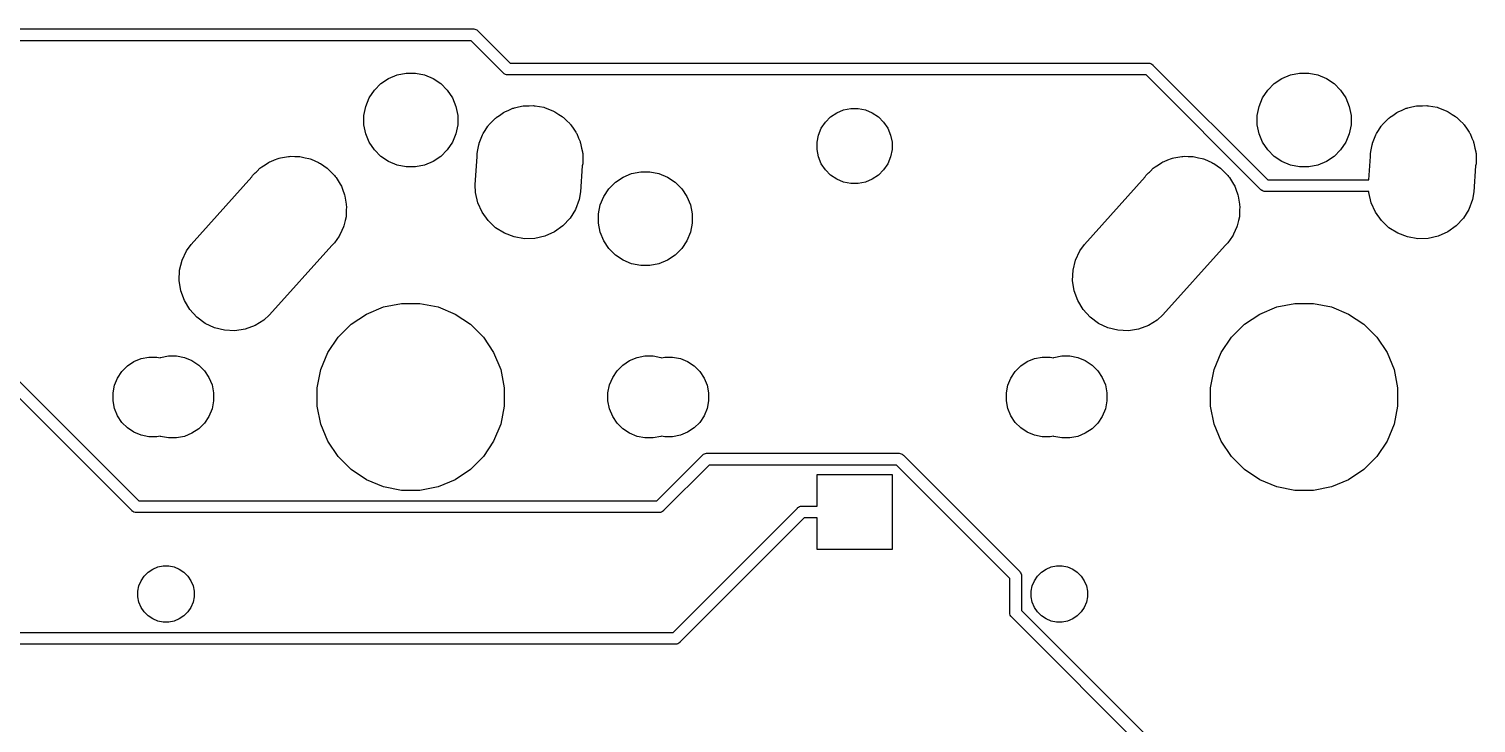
# Model space of a CAD drawing. Extents: x 53 to 306, y -113 to -55.
# Drawn here: x 225.22 to 256.08, y -92.67 to -77.88 of the extents above; entities that cross this region are included whole.
import ezdxf

# ---------------------------------------------------------------- set-up
doc = ezdxf.new("R2010")
doc.units = 0
doc.layers.add('BLACK', color=7, linetype='CONTINUOUS')

msp = doc.modelspace()

# ---------------------------------------------------------------- linework, layer by layer
at = {"layer": 'BLACK', "linetype": 'CONTINUOUS'}
for p, q in [((180.941, -77.8843), (234.693, -77.8843)), ((234.693, -77.8843), (234.699, -77.8837)), ((234.699, -77.8837), (234.705, -77.8843)), ((234.705, -77.8843), (234.705, -77.8843)), ((234.705, -77.8843), (234.724, -77.8861)), ((234.724, -77.8861), (234.747, -77.8932)), ((234.747, -77.8932), (234.769, -77.9049)), ((234.769, -77.9049), (234.788, -77.9205)), ((234.788, -77.9205), (234.792, -77.9252)), ((234.792, -77.9252), (235.478, -78.611)), ((234.648, -78.1343), (180.895, -78.1343)), ((217.995, -78.3753), (227.559, -87.9395)), ((235.333, -78.8201), (234.648, -78.1343)), ((227.414, -88.1486), (217.85, -78.5843)), ((235.478, -78.611), (249.09, -78.611)), ((249.09, -78.611), (249.096, -78.6104)), ((249.096, -78.6104), (249.102, -78.611)), ((249.102, -78.611), (249.102, -78.611)), ((249.102, -78.611), (249.12, -78.6128)), ((249.12, -78.6128), (249.144, -78.62)), ((249.144, -78.62), (249.165, -78.6316)), ((249.165, -78.6316), (249.185, -78.6472)), ((249.185, -78.6472), (249.188, -78.652)), ((249.188, -78.652), (251.636, -81.1)), ((232.725, -79.0482), (232.888, -78.9388)), ((232.888, -78.9388), (233.07, -78.8634)), ((233.07, -78.8634), (233.264, -78.825)), ((233.264, -78.825), (233.46, -78.825)), ((233.46, -78.825), (233.654, -78.8634)), ((233.654, -78.8634), (233.836, -78.9388)), ((233.836, -78.9388), (233.999, -79.0482)), ((235.337, -78.8248), (235.333, -78.8201)), ((235.342, -78.8287), (235.337, -78.8248)), ((235.356, -78.8404), (235.342, -78.8287)), ((235.342, -78.8287), (235.342, -78.8287)), ((235.364, -78.8444), (235.356, -78.8404)), ((235.378, -78.852), (235.364, -78.8444)), ((235.401, -78.8592), (235.378, -78.852)), ((235.42, -78.861), (235.401, -78.8592)), ((235.426, -78.8616), (235.42, -78.861)), ((235.42, -78.861), (235.42, -78.861)), ((235.432, -78.861), (235.426, -78.8616)), ((249.044, -78.861), (235.432, -78.861)), ((251.492, -81.3091), (249.044, -78.861)), ((251.775, -79.0482), (251.938, -78.9388)), ((251.938, -78.9388), (252.12, -78.8634)), ((252.12, -78.8634), (252.314, -78.825)), ((252.314, -78.825), (252.51, -78.825)), ((252.51, -78.825), (252.704, -78.8634)), ((252.704, -78.8634), (252.886, -78.9388)), ((252.886, -78.9388), (253.049, -79.0482)), ((232.476, -79.3513), (232.585, -79.1875)), ((232.585, -79.1875), (232.725, -79.0482)), ((233.999, -79.0482), (234.139, -79.1875)), ((234.139, -79.1875), (234.248, -79.3513)), ((251.526, -79.3513), (251.635, -79.1875)), ((251.635, -79.1875), (251.775, -79.0482)), ((253.049, -79.0482), (253.189, -79.1875)), ((253.189, -79.1875), (253.298, -79.3513)), ((232.362, -79.7265), (232.4, -79.5333)), ((232.4, -79.5333), (232.476, -79.3513)), ((234.248, -79.3513), (234.324, -79.5333)), ((234.324, -79.5333), (234.362, -79.7265)), ((235.369, -79.648), (235.449, -79.6149)), ((235.449, -79.6149), (235.541, -79.5736)), ((235.541, -79.5736), (235.559, -79.5695)), ((235.559, -79.5695), (235.574, -79.5632)), ((235.574, -79.5632), (235.662, -79.5458)), ((235.662, -79.5458), (235.757, -79.5238)), ((235.757, -79.5238), (235.775, -79.5233)), ((235.775, -79.5233), (235.791, -79.52)), ((235.791, -79.52), (235.884, -79.52)), ((235.884, -79.52), (235.978, -79.5171)), ((235.978, -79.5171), (235.995, -79.52)), ((235.995, -79.52), (236.013, -79.52)), ((236.013, -79.52), (236.106, -79.5386)), ((236.106, -79.5386), (236.197, -79.5538)), ((236.197, -79.5538), (236.213, -79.5597)), ((236.213, -79.5597), (236.23, -79.5632)), ((236.23, -79.5632), (236.321, -79.6009)), ((236.321, -79.6009), (236.404, -79.6324)), ((242.445, -79.668), (242.591, -79.6077)), ((242.591, -79.6077), (242.745, -79.577)), ((242.745, -79.577), (242.903, -79.577)), ((242.903, -79.577), (243.057, -79.6077)), ((243.057, -79.6077), (243.203, -79.668)), ((251.412, -79.7265), (251.45, -79.5333)), ((251.45, -79.5333), (251.526, -79.3513)), ((253.298, -79.3513), (253.374, -79.5333)), ((253.374, -79.5333), (253.412, -79.7265)), ((254.419, -79.648), (254.499, -79.6149)), ((254.499, -79.6149), (254.591, -79.5736)), ((254.591, -79.5736), (254.609, -79.5695)), ((254.609, -79.5695), (254.624, -79.5632)), ((254.624, -79.5632), (254.712, -79.5458)), ((254.712, -79.5458), (254.807, -79.5238)), ((254.807, -79.5238), (254.825, -79.5233)), ((254.825, -79.5233), (254.841, -79.52)), ((254.841, -79.52), (254.934, -79.52)), ((254.934, -79.52), (255.028, -79.5171)), ((255.028, -79.5171), (255.045, -79.52)), ((255.045, -79.52), (255.063, -79.52)), ((255.063, -79.52), (255.156, -79.5386)), ((255.156, -79.5386), (255.247, -79.5538)), ((255.247, -79.5538), (255.263, -79.5597)), ((255.263, -79.5597), (255.28, -79.5632)), ((255.28, -79.5632), (255.371, -79.6009)), ((255.371, -79.6009), (255.454, -79.6324)), ((232.362, -79.9235), (232.362, -79.7265)), ((232.4, -80.1167), (232.362, -79.9235)), ((234.362, -79.9235), (234.324, -80.1167)), ((234.362, -79.7265), (234.362, -79.9235)), ((235.028, -79.9279), (235.086, -79.8698)), ((235.086, -79.8698), (235.158, -79.7931)), ((235.158, -79.7931), (235.174, -79.782)), ((235.174, -79.782), (235.185, -79.7712)), ((235.185, -79.7712), (235.255, -79.7244)), ((235.255, -79.7244), (235.339, -79.6645)), ((235.339, -79.6645), (235.356, -79.6568)), ((235.356, -79.6568), (235.369, -79.648)), ((236.404, -79.6324), (236.418, -79.641)), ((236.418, -79.641), (236.435, -79.648)), ((236.435, -79.648), (236.519, -79.7042)), ((236.519, -79.7042), (236.592, -79.7499)), ((236.592, -79.7499), (236.603, -79.7607)), ((236.603, -79.7607), (236.619, -79.7712)), ((236.619, -79.7712), (236.692, -79.8444)), ((236.692, -79.8444), (236.753, -79.9018)), ((236.753, -79.9018), (236.762, -79.9143)), ((236.762, -79.9143), (236.776, -79.9279)), ((242.115, -79.9981), (242.203, -79.867)), ((242.203, -79.867), (242.314, -79.7556)), ((242.314, -79.7556), (242.445, -79.668)), ((243.203, -79.668), (243.334, -79.7556)), ((243.334, -79.7556), (243.445, -79.867)), ((243.445, -79.867), (243.533, -79.9981)), ((251.412, -79.9235), (251.412, -79.7265)), ((251.45, -80.1167), (251.412, -79.9235)), ((253.412, -79.9235), (253.374, -80.1167)), ((253.412, -79.7265), (253.412, -79.9235)), ((254.078, -79.9279), (254.136, -79.8698)), ((254.136, -79.8698), (254.208, -79.7931)), ((254.208, -79.7931), (254.224, -79.782)), ((254.224, -79.782), (254.235, -79.7712)), ((254.235, -79.7712), (254.305, -79.7244)), ((254.305, -79.7244), (254.389, -79.6645)), ((254.389, -79.6645), (254.406, -79.6568)), ((254.406, -79.6568), (254.419, -79.648)), ((255.454, -79.6324), (255.468, -79.641)), ((255.468, -79.641), (255.485, -79.648)), ((255.485, -79.648), (255.569, -79.7042)), ((255.569, -79.7042), (255.642, -79.7499)), ((255.642, -79.7499), (255.653, -79.7607)), ((255.653, -79.7607), (255.669, -79.7712)), ((255.669, -79.7712), (255.742, -79.8444)), ((255.742, -79.8444), (255.803, -79.9018)), ((255.803, -79.9018), (255.812, -79.9143)), ((255.812, -79.9143), (255.826, -79.9279)), ((232.476, -80.2987), (232.4, -80.1167)), ((234.324, -80.1167), (234.248, -80.2987)), ((234.851, -80.2436), (234.889, -80.1423)), ((234.889, -80.1423), (234.899, -80.1256)), ((234.899, -80.1256), (234.905, -80.1121)), ((234.905, -80.1121), (234.95, -80.0452)), ((234.95, -80.0452), (235.007, -79.9545)), ((235.007, -79.9545), (235.02, -79.9403)), ((235.02, -79.9403), (235.028, -79.9279)), ((236.776, -79.9279), (236.835, -80.0157)), ((236.835, -80.0157), (236.882, -80.0823)), ((236.882, -80.0823), (236.888, -80.0959)), ((236.888, -80.0959), (236.899, -80.1121)), ((236.899, -80.1121), (236.94, -80.2113)), ((236.94, -80.2113), (236.973, -80.2844)), ((242.024, -80.2982), (242.055, -80.1436)), ((242.055, -80.1436), (242.115, -79.9981)), ((243.533, -79.9981), (243.593, -80.1436)), ((243.593, -80.1436), (243.624, -80.2982)), ((251.526, -80.2987), (251.45, -80.1167)), ((253.374, -80.1167), (253.298, -80.2987)), ((253.901, -80.2436), (253.939, -80.1423)), ((253.939, -80.1423), (253.949, -80.1256)), ((253.949, -80.1256), (253.955, -80.1121)), ((253.955, -80.1121), (254, -80.0452)), ((254, -80.0452), (254.057, -79.9545)), ((254.057, -79.9545), (254.07, -79.9403)), ((254.07, -79.9403), (254.078, -79.9279)), ((255.826, -79.9279), (255.885, -80.0157)), ((255.885, -80.0157), (255.932, -80.0823)), ((255.932, -80.0823), (255.938, -80.0959)), ((255.938, -80.0959), (255.949, -80.1121)), ((255.949, -80.1121), (255.99, -80.2113)), ((255.99, -80.2113), (256.023, -80.2844)), ((232.585, -80.4625), (232.476, -80.2987)), ((232.725, -80.6018), (232.585, -80.4625)), ((234.139, -80.4625), (233.999, -80.6018)), ((234.248, -80.2987), (234.139, -80.4625)), ((234.777, -80.5342), (234.792, -80.457)), ((234.777, -80.6), (234.777, -80.5342)), ((234.792, -80.457), (234.81, -80.3495)), ((234.81, -80.3495), (234.817, -80.331)), ((234.817, -80.331), (234.82, -80.3169)), ((234.82, -80.3169), (234.851, -80.2436)), ((236.973, -80.2844), (236.976, -80.2986)), ((236.976, -80.2986), (236.984, -80.3169)), ((236.984, -80.3169), (237.005, -80.4233)), ((237.005, -80.4233), (237.023, -80.5003)), ((237.023, -80.5003), (237.023, -80.5147)), ((237.023, -80.5147), (237.027, -80.5342)), ((237.027, -80.5342), (237.027, -80.6433)), ((242.024, -80.4558), (242.024, -80.2982)), ((242.055, -80.6104), (242.024, -80.4558)), ((243.624, -80.4558), (243.593, -80.6104)), ((243.624, -80.2982), (243.624, -80.4558)), ((251.635, -80.4625), (251.526, -80.2987)), ((251.775, -80.6018), (251.635, -80.4625)), ((253.189, -80.4625), (253.049, -80.6018)), ((253.298, -80.2987), (253.189, -80.4625)), ((253.827, -80.5342), (253.842, -80.457)), ((253.827, -80.6), (253.827, -80.5342)), ((253.842, -80.457), (253.86, -80.3495)), ((253.86, -80.3495), (253.867, -80.331)), ((253.867, -80.331), (253.87, -80.3169)), ((253.87, -80.3169), (253.901, -80.2436)), ((256.023, -80.2844), (256.026, -80.2986)), ((256.026, -80.2986), (256.034, -80.3169)), ((256.034, -80.3169), (256.055, -80.4233)), ((256.055, -80.4233), (256.073, -80.5003)), ((256.073, -80.5003), (256.073, -80.5147)), ((256.073, -80.5147), (256.077, -80.5342)), ((256.077, -80.5342), (256.077, -80.6433)), ((230.145, -80.8512), (230.166, -80.8373)), ((230.166, -80.8373), (230.184, -80.8204)), ((230.184, -80.8204), (230.258, -80.7757)), ((230.258, -80.7757), (230.329, -80.728)), ((230.329, -80.728), (230.352, -80.7185)), ((230.352, -80.7185), (230.374, -80.7055)), ((230.374, -80.7055), (230.455, -80.6761)), ((230.455, -80.6761), (230.534, -80.6432)), ((230.534, -80.6432), (230.558, -80.6384)), ((230.558, -80.6384), (230.582, -80.6298)), ((230.582, -80.6298), (230.667, -80.6167)), ((230.667, -80.6167), (230.751, -80.6)), ((230.751, -80.6), (230.776, -80.6)), ((230.776, -80.6), (230.801, -80.5962)), ((230.801, -80.5962), (230.887, -80.6)), ((230.887, -80.6), (230.973, -80.6)), ((230.973, -80.6), (230.997, -80.6049)), ((230.997, -80.6049), (231.022, -80.606)), ((231.022, -80.606), (231.106, -80.6265)), ((231.106, -80.6265), (231.19, -80.6432)), ((231.19, -80.6432), (231.213, -80.6528)), ((231.213, -80.6528), (231.237, -80.6587)), ((231.237, -80.6587), (231.315, -80.6951)), ((231.315, -80.6951), (231.395, -80.728)), ((231.395, -80.728), (231.416, -80.7419)), ((231.416, -80.7419), (231.438, -80.7525)), ((231.438, -80.7525), (231.508, -80.8034)), ((231.508, -80.8034), (231.579, -80.8512)), ((232.888, -80.7112), (232.725, -80.6018)), ((233.07, -80.7866), (232.888, -80.7112)), ((233.264, -80.825), (233.07, -80.7866)), ((233.46, -80.825), (233.264, -80.825)), ((233.654, -80.7866), (233.46, -80.825)), ((233.836, -80.7112), (233.654, -80.7866)), ((233.999, -80.6018), (233.836, -80.7112)), ((234.736, -81.2036), (234.777, -80.6)), ((237.019, -80.7971), (236.981, -81.3567)), ((237.027, -80.7558), (237.019, -80.7971)), ((237.027, -80.6433), (237.028, -80.6663)), ((237.028, -80.6663), (237.027, -80.6765)), ((237.027, -80.6765), (237.027, -80.7558)), ((242.115, -80.7559), (242.055, -80.6104)), ((242.203, -80.887), (242.115, -80.7559)), ((243.533, -80.7559), (243.445, -80.887)), ((243.593, -80.6104), (243.533, -80.7559)), ((249.195, -80.8512), (249.216, -80.8373)), ((249.216, -80.8373), (249.234, -80.8204)), ((249.234, -80.8204), (249.308, -80.7757)), ((249.308, -80.7757), (249.379, -80.728)), ((249.379, -80.728), (249.402, -80.7185)), ((249.402, -80.7185), (249.424, -80.7055)), ((249.424, -80.7055), (249.505, -80.6761)), ((249.505, -80.6761), (249.584, -80.6432)), ((249.584, -80.6432), (249.608, -80.6384)), ((249.608, -80.6384), (249.632, -80.6298)), ((249.632, -80.6298), (249.717, -80.6167)), ((249.717, -80.6167), (249.801, -80.6)), ((249.801, -80.6), (249.826, -80.6)), ((249.826, -80.6), (249.851, -80.5962)), ((249.851, -80.5962), (249.937, -80.6)), ((249.937, -80.6), (250.023, -80.6)), ((250.023, -80.6), (250.047, -80.6049)), ((250.047, -80.6049), (250.072, -80.606)), ((250.072, -80.606), (250.156, -80.6265)), ((250.156, -80.6265), (250.24, -80.6432)), ((250.24, -80.6432), (250.263, -80.6528)), ((250.263, -80.6528), (250.287, -80.6587)), ((250.287, -80.6587), (250.365, -80.6951)), ((250.365, -80.6951), (250.445, -80.728)), ((250.445, -80.728), (250.466, -80.7419)), ((250.466, -80.7419), (250.488, -80.7525)), ((250.488, -80.7525), (250.558, -80.8034)), ((250.558, -80.8034), (250.629, -80.8512)), ((251.938, -80.7112), (251.775, -80.6018)), ((252.12, -80.7866), (251.938, -80.7112)), ((252.314, -80.825), (252.12, -80.7866)), ((252.51, -80.825), (252.314, -80.825)), ((252.704, -80.7866), (252.51, -80.825)), ((252.886, -80.7112), (252.704, -80.7866)), ((253.049, -80.6018), (252.886, -80.7112)), ((253.793, -81.1), (253.827, -80.6)), ((256.069, -80.7971), (256.031, -81.3567)), ((256.077, -80.7558), (256.069, -80.7971)), ((256.077, -80.6433), (256.078, -80.6663)), ((256.078, -80.6663), (256.077, -80.6765)), ((256.077, -80.6765), (256.077, -80.7558)), ((228.678, -82.4748), (229.971, -81.0333)), ((229.971, -81.0333), (229.988, -81.0079)), ((229.988, -81.0079), (230.045, -80.9512)), ((230.045, -80.9512), (230.062, -80.9325)), ((230.062, -80.9325), (230.084, -80.9118)), ((230.084, -80.9118), (230.145, -80.8512)), ((231.579, -80.8512), (231.597, -80.8688)), ((231.597, -80.8688), (231.617, -80.8836)), ((231.617, -80.8836), (231.675, -80.947)), ((231.675, -80.947), (231.736, -81.0079)), ((231.736, -81.0079), (231.75, -81.0286)), ((231.75, -81.0286), (231.767, -81.047)), ((231.767, -81.047), (231.811, -81.1205)), ((231.811, -81.1205), (231.859, -81.1921)), ((237.585, -81.2875), (237.725, -81.1482)), ((237.725, -81.1482), (237.888, -81.0388)), ((237.888, -81.0388), (238.07, -80.9634)), ((238.07, -80.9634), (238.264, -80.925)), ((238.264, -80.925), (238.46, -80.925)), ((238.46, -80.925), (238.654, -80.9634)), ((238.654, -80.9634), (238.836, -81.0388)), ((238.836, -81.0388), (238.999, -81.1482)), ((238.999, -81.1482), (239.139, -81.2875)), ((242.314, -80.9984), (242.203, -80.887)), ((242.445, -81.086), (242.314, -80.9984)), ((242.591, -81.1463), (242.445, -81.086)), ((242.745, -81.177), (242.591, -81.1463)), ((243.057, -81.1463), (242.903, -81.177)), ((243.203, -81.086), (243.057, -81.1463)), ((243.334, -80.9984), (243.203, -81.086)), ((243.445, -80.887), (243.334, -80.9984)), ((247.728, -82.4748), (249.021, -81.0333)), ((249.021, -81.0333), (249.038, -81.0079)), ((249.038, -81.0079), (249.095, -80.9512)), ((249.095, -80.9512), (249.112, -80.9325)), ((249.112, -80.9325), (249.134, -80.9118)), ((249.134, -80.9118), (249.195, -80.8512)), ((250.629, -80.8512), (250.647, -80.8688)), ((250.647, -80.8688), (250.667, -80.8836)), ((250.667, -80.8836), (250.725, -80.947)), ((250.725, -80.947), (250.786, -81.0079)), ((250.786, -81.0079), (250.8, -81.0286)), ((250.8, -81.0286), (250.817, -81.047)), ((250.817, -81.047), (250.861, -81.1205)), ((250.861, -81.1205), (250.909, -81.1921)), ((251.636, -81.1), (253.793, -81.1)), ((231.859, -81.1921), (231.869, -81.2152)), ((231.869, -81.2152), (231.881, -81.2365)), ((231.881, -81.2365), (231.911, -81.3172)), ((231.911, -81.3172), (231.944, -81.3969)), ((231.944, -81.3969), (231.949, -81.4214)), ((231.949, -81.4214), (231.957, -81.4448)), ((231.957, -81.4448), (231.97, -81.5296)), ((234.741, -81.3696), (234.736, -81.2036)), ((234.791, -81.5856), (234.741, -81.3696)), ((236.981, -81.3567), (236.953, -81.5204)), ((237.4, -81.6333), (237.476, -81.4513)), ((237.476, -81.4513), (237.585, -81.2875)), ((239.139, -81.2875), (239.248, -81.4513)), ((239.248, -81.4513), (239.324, -81.6333)), ((242.903, -81.177), (242.745, -81.177)), ((250.909, -81.1921), (250.919, -81.2152)), ((250.919, -81.2152), (250.931, -81.2365)), ((250.931, -81.2365), (250.961, -81.3172)), ((250.961, -81.3172), (250.994, -81.3969)), ((250.994, -81.3969), (250.999, -81.4214)), ((250.999, -81.4214), (251.007, -81.4448)), ((251.007, -81.4448), (251.02, -81.5296)), ((251.496, -81.3138), (251.492, -81.3091)), ((251.501, -81.3177), (251.496, -81.3138)), ((251.51, -81.3254), (251.501, -81.3177)), ((251.501, -81.3177), (251.501, -81.3177)), ((251.515, -81.3294), (251.51, -81.3254)), ((251.537, -81.341), (251.515, -81.3294)), ((251.56, -81.3482), (251.537, -81.341)), ((251.579, -81.35), (251.56, -81.3482)), ((251.585, -81.3506), (251.579, -81.35)), ((251.579, -81.35), (251.579, -81.35)), ((251.591, -81.35), (251.585, -81.3506)), ((253.79, -81.35), (251.591, -81.35)), ((253.791, -81.3696), (253.79, -81.35)), ((253.841, -81.5856), (253.791, -81.3696)), ((256.031, -81.3567), (256.003, -81.5204)), ((231.97, -81.5296), (231.987, -81.6142)), ((231.987, -81.6142), (231.987, -81.6392)), ((231.987, -81.6392), (231.991, -81.6639)), ((231.991, -81.6639), (231.987, -81.7495)), ((231.987, -81.7495), (231.987, -81.8358)), ((234.882, -81.7877), (234.791, -81.5856)), ((236.875, -81.7276), (236.757, -81.9155)), ((236.953, -81.5204), (236.875, -81.7276)), ((237.362, -81.8265), (237.4, -81.6333)), ((239.324, -81.6333), (239.362, -81.8265)), ((251.02, -81.5296), (251.037, -81.6142)), ((251.037, -81.6142), (251.037, -81.6392)), ((251.037, -81.6392), (251.041, -81.6639)), ((251.041, -81.6639), (251.037, -81.7495)), ((251.037, -81.7495), (251.037, -81.8358)), ((253.932, -81.7877), (253.841, -81.5856)), ((255.925, -81.7276), (255.807, -81.9155)), ((256.003, -81.5204), (255.925, -81.7276)), ((231.934, -82.0763), (231.928, -82.1005)), ((231.944, -82.0532), (231.934, -82.0763)), ((231.961, -81.9685), (231.944, -82.0532)), ((231.981, -81.8852), (231.961, -81.9685)), ((231.982, -81.8604), (231.981, -81.8852)), ((231.987, -81.8358), (231.982, -81.8604)), ((235.01, -81.9681), (234.882, -81.7877)), ((235.171, -82.12), (235.01, -81.9681)), ((236.605, -82.0769), (236.425, -82.2055)), ((236.757, -81.9155), (236.605, -82.0769)), ((237.362, -82.0235), (237.362, -81.8265)), ((237.4, -82.2167), (237.362, -82.0235)), ((239.362, -82.0235), (239.324, -82.2167)), ((239.362, -81.8265), (239.362, -82.0235)), ((250.984, -82.0763), (250.978, -82.1005)), ((250.994, -82.0532), (250.984, -82.0763)), ((251.011, -81.9685), (250.994, -82.0532)), ((251.031, -81.8852), (251.011, -81.9685)), ((251.032, -81.8604), (251.031, -81.8852)), ((251.037, -81.8358), (251.032, -81.8604)), ((254.06, -81.9681), (253.932, -81.7877)), ((254.221, -82.12), (254.06, -81.9681)), ((255.655, -82.0769), (255.475, -82.2055)), ((255.807, -81.9155), (255.655, -82.0769)), ((231.784, -82.3704), (231.736, -82.4421)), ((231.835, -82.3013), (231.784, -82.3704)), ((231.845, -82.2787), (231.835, -82.3013)), ((231.859, -82.2579), (231.845, -82.2787)), ((231.892, -82.1782), (231.859, -82.2579)), ((231.928, -82.1005), (231.892, -82.1782)), ((235.359, -82.2376), (235.171, -82.12)), ((235.567, -82.3162), (235.359, -82.2376)), ((235.785, -82.3528), (235.567, -82.3162)), ((236.007, -82.3462), (235.785, -82.3528)), ((236.223, -82.2964), (236.007, -82.3462)), ((236.425, -82.2055), (236.223, -82.2964)), ((237.476, -82.3987), (237.4, -82.2167)), ((239.324, -82.2167), (239.248, -82.3987)), ((250.834, -82.3704), (250.786, -82.4421)), ((250.885, -82.3013), (250.834, -82.3704)), ((250.895, -82.2787), (250.885, -82.3013)), ((250.909, -82.2579), (250.895, -82.2787)), ((250.942, -82.1782), (250.909, -82.2579)), ((250.978, -82.1005), (250.942, -82.1782)), ((254.409, -82.2376), (254.221, -82.12)), ((254.617, -82.3162), (254.409, -82.2376)), ((254.835, -82.3528), (254.617, -82.3162)), ((255.057, -82.3462), (254.835, -82.3528)), ((255.273, -82.2964), (255.057, -82.3462)), ((255.475, -82.2055), (255.273, -82.2964)), ((228.486, -82.8095), (228.579, -82.6087)), ((228.579, -82.6087), (228.678, -82.4748)), ((231.679, -82.4991), (230.352, -83.9774)), ((231.736, -82.4421), (231.679, -82.4991)), ((237.585, -82.5625), (237.476, -82.3987)), ((237.725, -82.7018), (237.585, -82.5625)), ((237.888, -82.8112), (237.725, -82.7018)), ((238.999, -82.7018), (238.836, -82.8112)), ((239.139, -82.5625), (238.999, -82.7018)), ((239.248, -82.3987), (239.139, -82.5625)), ((247.536, -82.8095), (247.629, -82.6087)), ((247.629, -82.6087), (247.728, -82.4748)), ((250.729, -82.4991), (249.402, -83.9774)), ((250.786, -82.4421), (250.729, -82.4991)), ((228.433, -83.0247), (228.486, -82.8095)), ((238.07, -82.8866), (237.888, -82.8112)), ((238.264, -82.925), (238.07, -82.8866)), ((238.46, -82.925), (238.264, -82.925)), ((238.654, -82.8866), (238.46, -82.925)), ((238.836, -82.8112), (238.654, -82.8866)), ((247.483, -83.0247), (247.536, -82.8095)), ((228.423, -83.2461), (228.433, -83.0247)), ((228.457, -83.4652), (228.423, -83.2461)), ((247.473, -83.2461), (247.483, -83.0247)), ((247.507, -83.4652), (247.473, -83.2461)), ((228.533, -83.6734), (228.457, -83.4652)), ((247.583, -83.6734), (247.507, -83.4652)), ((228.647, -83.863), (228.533, -83.6734)), ((228.797, -84.0264), (228.647, -83.863)), ((232.418, -83.958), (232.78, -83.8077)), ((232.78, -83.8077), (233.166, -83.7311)), ((233.166, -83.7311), (233.558, -83.7311)), ((233.558, -83.7311), (233.944, -83.8077)), ((233.944, -83.8077), (234.306, -83.958)), ((247.697, -83.863), (247.583, -83.6734)), ((247.847, -84.0264), (247.697, -83.863)), ((251.468, -83.958), (251.83, -83.8077)), ((251.83, -83.8077), (252.216, -83.7311)), ((252.216, -83.7311), (252.608, -83.7311)), ((252.608, -83.7311), (252.994, -83.8077)), ((252.994, -83.8077), (253.356, -83.958)), ((228.976, -84.1575), (228.797, -84.0264)), ((229.177, -84.2513), (228.976, -84.1575)), ((230.04, -84.2045), (229.832, -84.2802)), ((230.23, -84.0896), (230.04, -84.2045)), ((230.352, -83.9774), (230.23, -84.0896)), ((231.813, -84.454), (232.091, -84.1762)), ((232.091, -84.1762), (232.418, -83.958)), ((234.306, -83.958), (234.633, -84.1762)), ((234.633, -84.1762), (234.911, -84.454)), ((248.026, -84.1575), (247.847, -84.0264)), ((248.227, -84.2513), (248.026, -84.1575)), ((249.09, -84.2045), (248.882, -84.2802)), ((249.28, -84.0896), (249.09, -84.2045)), ((249.402, -83.9774), (249.28, -84.0896)), ((250.863, -84.454), (251.141, -84.1762)), ((251.141, -84.1762), (251.468, -83.958)), ((253.356, -83.958), (253.683, -84.1762)), ((253.683, -84.1762), (253.961, -84.454)), ((229.392, -84.304), (229.177, -84.2513)), ((229.613, -84.3138), (229.392, -84.304)), ((229.832, -84.2802), (229.613, -84.3138)), ((231.595, -84.7805), (231.813, -84.454)), ((234.911, -84.454), (235.129, -84.7805)), ((248.442, -84.304), (248.227, -84.2513)), ((248.663, -84.3138), (248.442, -84.304)), ((248.882, -84.2802), (248.663, -84.3138)), ((250.645, -84.7805), (250.863, -84.454)), ((253.961, -84.454), (254.179, -84.7805)), ((228.027, -84.8836), (228.196, -84.85)), ((228.196, -84.85), (228.368, -84.85)), ((228.368, -84.85), (228.537, -84.8836)), ((231.445, -85.1434), (231.595, -84.7805)), ((235.129, -84.7805), (235.279, -85.1434)), ((238.187, -84.8836), (238.356, -84.85)), ((238.356, -84.85), (238.528, -84.85)), ((238.528, -84.85), (238.697, -84.8836)), ((247.077, -84.8836), (247.246, -84.85)), ((247.246, -84.85), (247.418, -84.85)), ((247.418, -84.85), (247.587, -84.8836)), ((250.495, -85.1434), (250.645, -84.7805)), ((254.179, -84.7805), (254.329, -85.1434)), ((227.202, -85.1832), (227.32, -85.0648)), ((227.32, -85.0648), (227.459, -84.9717)), ((227.459, -84.9717), (227.614, -84.9077)), ((227.614, -84.9077), (227.778, -84.875)), ((227.778, -84.875), (227.946, -84.875)), ((227.946, -84.875), (228.015, -84.8887)), ((228.015, -84.8887), (228.027, -84.8836)), ((228.537, -84.8836), (228.696, -84.9496)), ((228.696, -84.9496), (228.84, -85.0453)), ((228.84, -85.0453), (228.962, -85.1672)), ((228.962, -85.1672), (229.057, -85.3105)), ((231.368, -85.5286), (231.445, -85.1434)), ((235.279, -85.1434), (235.356, -85.5286)), ((237.667, -85.3105), (237.762, -85.1672)), ((237.762, -85.1672), (237.884, -85.0453)), ((237.884, -85.0453), (238.028, -84.9496)), ((238.028, -84.9496), (238.187, -84.8836)), ((238.697, -84.8836), (238.709, -84.8887)), ((238.709, -84.8887), (238.778, -84.875)), ((238.778, -84.875), (238.946, -84.875)), ((238.946, -84.875), (239.11, -84.9077)), ((239.11, -84.9077), (239.265, -84.9717)), ((239.265, -84.9717), (239.404, -85.0648)), ((239.404, -85.0648), (239.522, -85.1832)), ((246.252, -85.1832), (246.37, -85.0648)), ((246.37, -85.0648), (246.509, -84.9717)), ((246.509, -84.9717), (246.664, -84.9077)), ((246.664, -84.9077), (246.828, -84.875)), ((246.828, -84.875), (246.996, -84.875)), ((246.996, -84.875), (247.065, -84.8887)), ((247.065, -84.8887), (247.077, -84.8836)), ((247.587, -84.8836), (247.746, -84.9496)), ((247.746, -84.9496), (247.89, -85.0453)), ((247.89, -85.0453), (248.012, -85.1672)), ((248.012, -85.1672), (248.107, -85.3105)), ((250.418, -85.5286), (250.495, -85.1434)), ((254.329, -85.1434), (254.406, -85.5286)), ((227.012, -85.6413), (227.045, -85.4771)), ((227.045, -85.4771), (227.109, -85.3224)), ((227.109, -85.3224), (227.202, -85.1832)), ((229.057, -85.3105), (229.123, -85.4698)), ((229.123, -85.4698), (229.157, -85.6388)), ((237.567, -85.6388), (237.601, -85.4698)), ((237.601, -85.4698), (237.667, -85.3105)), ((239.522, -85.1832), (239.615, -85.3224)), ((239.615, -85.3224), (239.679, -85.4771)), ((239.679, -85.4771), (239.712, -85.6413)), ((246.062, -85.6413), (246.095, -85.4771)), ((246.095, -85.4771), (246.159, -85.3224)), ((246.159, -85.3224), (246.252, -85.1832)), ((248.107, -85.3105), (248.173, -85.4698)), ((248.173, -85.4698), (248.207, -85.6388)), ((227.012, -85.8087), (227.012, -85.6413)), ((229.157, -85.6388), (229.157, -85.8112)), ((231.368, -85.9214), (231.368, -85.5286)), ((235.356, -85.5286), (235.356, -85.9214)), ((237.567, -85.8112), (237.567, -85.6388)), ((239.712, -85.6413), (239.712, -85.8087)), ((246.062, -85.8087), (246.062, -85.6413)), ((248.207, -85.6388), (248.207, -85.8112)), ((250.418, -85.9214), (250.418, -85.5286)), ((254.406, -85.5286), (254.406, -85.9214)), ((227.045, -85.9729), (227.012, -85.8087)), ((227.109, -86.1276), (227.045, -85.9729)), ((229.123, -85.9802), (229.057, -86.1395)), ((229.157, -85.8112), (229.123, -85.9802)), ((231.445, -86.3066), (231.368, -85.9214)), ((235.356, -85.9214), (235.279, -86.3066)), ((237.601, -85.9802), (237.567, -85.8112)), ((237.667, -86.1395), (237.601, -85.9802)), ((239.679, -85.9729), (239.615, -86.1276)), ((239.712, -85.8087), (239.679, -85.9729)), ((246.095, -85.9729), (246.062, -85.8087)), ((246.159, -86.1276), (246.095, -85.9729)), ((248.173, -85.9802), (248.107, -86.1395)), ((248.207, -85.8112), (248.173, -85.9802)), ((250.495, -86.3066), (250.418, -85.9214)), ((254.406, -85.9214), (254.329, -86.3066)), ((227.202, -86.2668), (227.109, -86.1276)), ((227.32, -86.3852), (227.202, -86.2668)), ((227.459, -86.4783), (227.32, -86.3852)), ((228.84, -86.4047), (228.696, -86.5004)), ((228.962, -86.2828), (228.84, -86.4047)), ((229.057, -86.1395), (228.962, -86.2828)), ((231.595, -86.6695), (231.445, -86.3066)), ((235.279, -86.3066), (235.129, -86.6695)), ((237.762, -86.2828), (237.667, -86.1395)), ((237.884, -86.4047), (237.762, -86.2828)), ((238.028, -86.5004), (237.884, -86.4047)), ((239.404, -86.3852), (239.265, -86.4783)), ((239.522, -86.2668), (239.404, -86.3852)), ((239.615, -86.1276), (239.522, -86.2668)), ((246.252, -86.2668), (246.159, -86.1276)), ((246.37, -86.3852), (246.252, -86.2668)), ((246.509, -86.4783), (246.37, -86.3852)), ((247.89, -86.4047), (247.746, -86.5004)), ((248.012, -86.2828), (247.89, -86.4047)), ((248.107, -86.1395), (248.012, -86.2828)), ((250.645, -86.6695), (250.495, -86.3066)), ((254.329, -86.3066), (254.179, -86.6695)), ((227.614, -86.5423), (227.459, -86.4783)), ((227.778, -86.575), (227.614, -86.5423)), ((227.946, -86.575), (227.778, -86.575)), ((228.015, -86.5613), (227.946, -86.575)), ((228.027, -86.5664), (228.015, -86.5613)), ((228.196, -86.6), (228.027, -86.5664)), ((228.368, -86.6), (228.196, -86.6)), ((228.537, -86.5664), (228.368, -86.6)), ((228.696, -86.5004), (228.537, -86.5664)), ((231.813, -86.996), (231.595, -86.6695)), ((235.129, -86.6695), (234.911, -86.996)), ((238.187, -86.5664), (238.028, -86.5004)), ((238.356, -86.6), (238.187, -86.5664)), ((238.528, -86.6), (238.356, -86.6)), ((238.697, -86.5664), (238.528, -86.6)), ((238.709, -86.5613), (238.697, -86.5664)), ((238.778, -86.575), (238.709, -86.5613)), ((238.946, -86.575), (238.778, -86.575)), ((239.11, -86.5423), (238.946, -86.575)), ((239.265, -86.4783), (239.11, -86.5423)), ((246.664, -86.5423), (246.509, -86.4783)), ((246.828, -86.575), (246.664, -86.5423)), ((246.996, -86.575), (246.828, -86.575)), ((247.065, -86.5613), (246.996, -86.575)), ((247.077, -86.5664), (247.065, -86.5613)), ((247.246, -86.6), (247.077, -86.5664)), ((247.418, -86.6), (247.246, -86.6)), ((247.587, -86.5664), (247.418, -86.6)), ((247.746, -86.5004), (247.587, -86.5664)), ((250.863, -86.996), (250.645, -86.6695)), ((254.179, -86.6695), (253.961, -86.996)), ((232.091, -87.2738), (231.813, -86.996)), ((234.911, -86.996), (234.633, -87.2738)), ((238.608, -87.9395), (239.58, -86.9675)), ((239.58, -86.9675), (239.584, -86.9628)), ((239.584, -86.9628), (239.592, -86.9568)), ((239.592, -86.9568), (239.603, -86.9472)), ((239.603, -86.9472), (239.625, -86.9356)), ((239.625, -86.9356), (239.649, -86.9284)), ((239.649, -86.9284), (239.667, -86.9266)), ((239.667, -86.9266), (239.673, -86.926)), ((239.667, -86.9266), (239.667, -86.9266)), ((239.673, -86.926), (239.679, -86.9266)), ((239.679, -86.9266), (243.766, -86.9266)), ((243.766, -86.9266), (243.772, -86.926)), ((243.772, -86.926), (243.778, -86.9266)), ((243.778, -86.9266), (243.778, -86.9266)), ((243.778, -86.9266), (243.797, -86.9284)), ((243.797, -86.9284), (243.82, -86.9356)), ((243.82, -86.9356), (243.842, -86.9472)), ((243.842, -86.9472), (243.861, -86.9628)), ((243.861, -86.9628), (243.865, -86.9676)), ((243.865, -86.9676), (246.346, -89.4486)), ((251.141, -87.2738), (250.863, -86.996)), ((253.961, -86.996), (253.683, -87.2738)), ((232.418, -87.492), (232.091, -87.2738)), ((234.633, -87.2738), (234.306, -87.492)), ((239.725, -87.1766), (238.753, -88.1485)), ((243.72, -87.1766), (239.725, -87.1766)), ((246.137, -89.5931), (243.72, -87.1766)), ((251.468, -87.492), (251.141, -87.2738)), ((253.683, -87.2738), (253.356, -87.492)), ((232.78, -87.6423), (232.418, -87.492)), ((234.306, -87.492), (233.944, -87.6423)), ((242.024, -88.052), (242.024, -87.377)), ((242.024, -87.377), (243.624, -87.377)), ((243.624, -87.377), (243.624, -88.977)), ((251.83, -87.6423), (251.468, -87.492)), ((253.356, -87.492), (252.994, -87.6423)), ((227.559, -87.9395), (238.608, -87.9395)), ((233.166, -87.7189), (232.78, -87.6423)), ((233.558, -87.7189), (233.166, -87.7189)), ((233.944, -87.6423), (233.558, -87.7189)), ((252.216, -87.7189), (251.83, -87.6423)), ((252.608, -87.7189), (252.216, -87.7189)), ((252.994, -87.6423), (252.608, -87.7189)), ((227.418, -88.1533), (227.414, -88.1486)), ((227.423, -88.1572), (227.418, -88.1533)), ((227.437, -88.1689), (227.423, -88.1572)), ((227.423, -88.1572), (227.423, -88.1572)), ((227.456, -88.179), (227.437, -88.1689)), ((227.459, -88.1805), (227.456, -88.179)), ((227.483, -88.1877), (227.459, -88.1805)), ((227.501, -88.1895), (227.483, -88.1877)), ((227.507, -88.1901), (227.501, -88.1895)), ((227.501, -88.1895), (227.501, -88.1895)), ((227.513, -88.1895), (227.507, -88.1901)), ((238.654, -88.1895), (227.513, -88.1895)), ((238.66, -88.1901), (238.654, -88.1895)), ((238.666, -88.1895), (238.66, -88.1901)), ((238.685, -88.1877), (238.666, -88.1895)), ((238.666, -88.1895), (238.666, -88.1895)), ((238.708, -88.1805), (238.685, -88.1877)), ((238.73, -88.1689), (238.708, -88.1805)), ((238.749, -88.1533), (238.73, -88.1689)), ((238.753, -88.1485), (238.749, -88.1533)), ((238.955, -90.7436), (241.606, -88.0929)), ((241.606, -88.0929), (241.61, -88.0882)), ((241.61, -88.0882), (241.615, -88.0843)), ((241.615, -88.0843), (241.629, -88.0726)), ((241.615, -88.0843), (241.615, -88.0843)), ((241.629, -88.0726), (241.651, -88.061)), ((241.629, -88.0726), (241.629, -88.0726)), ((241.629, -88.0726), (241.629, -88.0726)), ((241.651, -88.061), (241.674, -88.0538)), ((241.674, -88.0538), (241.693, -88.052)), ((241.693, -88.052), (241.699, -88.0514)), ((241.693, -88.052), (241.693, -88.052)), ((241.699, -88.0514), (241.705, -88.052)), ((241.705, -88.052), (242.024, -88.052)), ((241.75, -88.302), (239.1, -90.9526)), ((242.024, -88.302), (241.75, -88.302)), ((242.024, -88.977), (242.024, -88.302)), ((243.624, -88.977), (242.024, -88.977)), ((227.676, -89.5425), (227.76, -89.459)), ((227.76, -89.459), (227.858, -89.3933)), ((227.858, -89.3933), (227.967, -89.3481)), ((227.967, -89.3481), (228.083, -89.325)), ((228.083, -89.325), (228.201, -89.325)), ((228.201, -89.325), (228.317, -89.3481)), ((228.317, -89.3481), (228.426, -89.3933)), ((228.426, -89.3933), (228.524, -89.459)), ((228.524, -89.459), (228.608, -89.5425)), ((246.346, -89.4486), (246.351, -89.4525)), ((246.351, -89.4525), (246.355, -89.4572)), ((246.355, -89.4572), (246.355, -89.4572)), ((246.355, -89.4572), (246.366, -89.4715)), ((246.366, -89.4715), (246.378, -89.4932)), ((246.726, -89.5425), (246.81, -89.459)), ((246.81, -89.459), (246.908, -89.3933)), ((246.908, -89.3933), (247.017, -89.3481)), ((247.017, -89.3481), (247.133, -89.325)), ((247.133, -89.325), (247.251, -89.325)), ((247.251, -89.325), (247.367, -89.3481)), ((247.367, -89.3481), (247.476, -89.3933)), ((247.476, -89.3933), (247.574, -89.459)), ((247.574, -89.459), (247.658, -89.5425)), ((227.542, -89.8659), (227.565, -89.75)), ((227.565, -89.75), (227.61, -89.6408)), ((227.61, -89.6408), (227.676, -89.5425)), ((228.608, -89.5425), (228.674, -89.6408)), ((228.674, -89.6408), (228.719, -89.75)), ((228.719, -89.75), (228.742, -89.8659)), ((246.137, -90.3197), (246.137, -89.5931)), ((246.378, -89.4932), (246.385, -89.5168)), ((246.385, -89.5168), (246.387, -89.5352)), ((246.387, -89.5352), (246.387, -89.5352)), ((246.387, -89.5352), (246.388, -89.5413)), ((246.388, -89.5413), (246.387, -89.5474)), ((246.387, -89.5474), (246.387, -90.274)), ((246.592, -89.8659), (246.615, -89.75)), ((246.615, -89.75), (246.66, -89.6408)), ((246.66, -89.6408), (246.726, -89.5425)), ((247.658, -89.5425), (247.724, -89.6408)), ((247.724, -89.6408), (247.769, -89.75)), ((247.769, -89.75), (247.792, -89.8659)), ((227.542, -89.9841), (227.542, -89.8659)), ((227.565, -90.1), (227.542, -89.9841)), ((227.61, -90.2092), (227.565, -90.1)), ((228.719, -90.1), (228.674, -90.2092)), ((228.742, -89.9841), (228.719, -90.1)), ((228.742, -89.8659), (228.742, -89.9841)), ((246.592, -89.9841), (246.592, -89.8659)), ((246.615, -90.1), (246.592, -89.9841)), ((246.66, -90.2092), (246.615, -90.1)), ((247.769, -90.1), (247.724, -90.2092)), ((247.792, -89.9841), (247.769, -90.1)), ((247.792, -89.8659), (247.792, -89.9841)), ((227.676, -90.3075), (227.61, -90.2092)), ((227.76, -90.391), (227.676, -90.3075)), ((227.858, -90.4567), (227.76, -90.391)), ((228.524, -90.391), (228.426, -90.4567)), ((228.608, -90.3075), (228.524, -90.391)), ((228.674, -90.2092), (228.608, -90.3075)), ((246.136, -90.3258), (246.137, -90.3197)), ((246.139, -90.3503), (246.136, -90.3258)), ((246.146, -90.3739), (246.139, -90.3503)), ((246.157, -90.3956), (246.146, -90.3739)), ((246.164, -90.4029), (246.157, -90.3956)), ((246.173, -90.4146), (246.164, -90.4029)), ((246.178, -90.4185), (246.173, -90.4146)), ((246.387, -90.274), (254.709, -98.5963)), ((246.726, -90.3075), (246.66, -90.2092)), ((246.81, -90.391), (246.726, -90.3075)), ((246.908, -90.4567), (246.81, -90.391)), ((247.574, -90.391), (247.476, -90.4567)), ((247.658, -90.3075), (247.574, -90.391)), ((247.724, -90.2092), (247.658, -90.3075)), ((227.967, -90.5019), (227.858, -90.4567)), ((228.083, -90.525), (227.967, -90.5019)), ((228.201, -90.525), (228.083, -90.525)), ((228.317, -90.5019), (228.201, -90.525)), ((228.426, -90.4567), (228.317, -90.5019)), ((254.446, -98.6868), (246.178, -90.4185)), ((247.017, -90.5019), (246.908, -90.4567)), ((247.133, -90.525), (247.017, -90.5019)), ((247.251, -90.525), (247.133, -90.525)), ((247.367, -90.5019), (247.251, -90.525)), ((247.476, -90.4567), (247.367, -90.5019)), ((239.001, -90.9936), (112.54, -90.9936)), ((112.585, -90.7436), (238.955, -90.7436)), ((239.007, -90.9942), (239.001, -90.9936)), ((239.013, -90.9936), (239.007, -90.9942)), ((239.032, -90.9918), (239.013, -90.9936)), ((239.013, -90.9936), (239.013, -90.9936)), ((239.055, -90.9846), (239.032, -90.9918)), ((239.077, -90.973), (239.055, -90.9846)), ((239.096, -90.9574), (239.077, -90.973)), ((239.1, -90.9526), (239.096, -90.9574))]:
    msp.add_line(p, q, dxfattribs=at)

doc.saveas('drawing.dxf')
